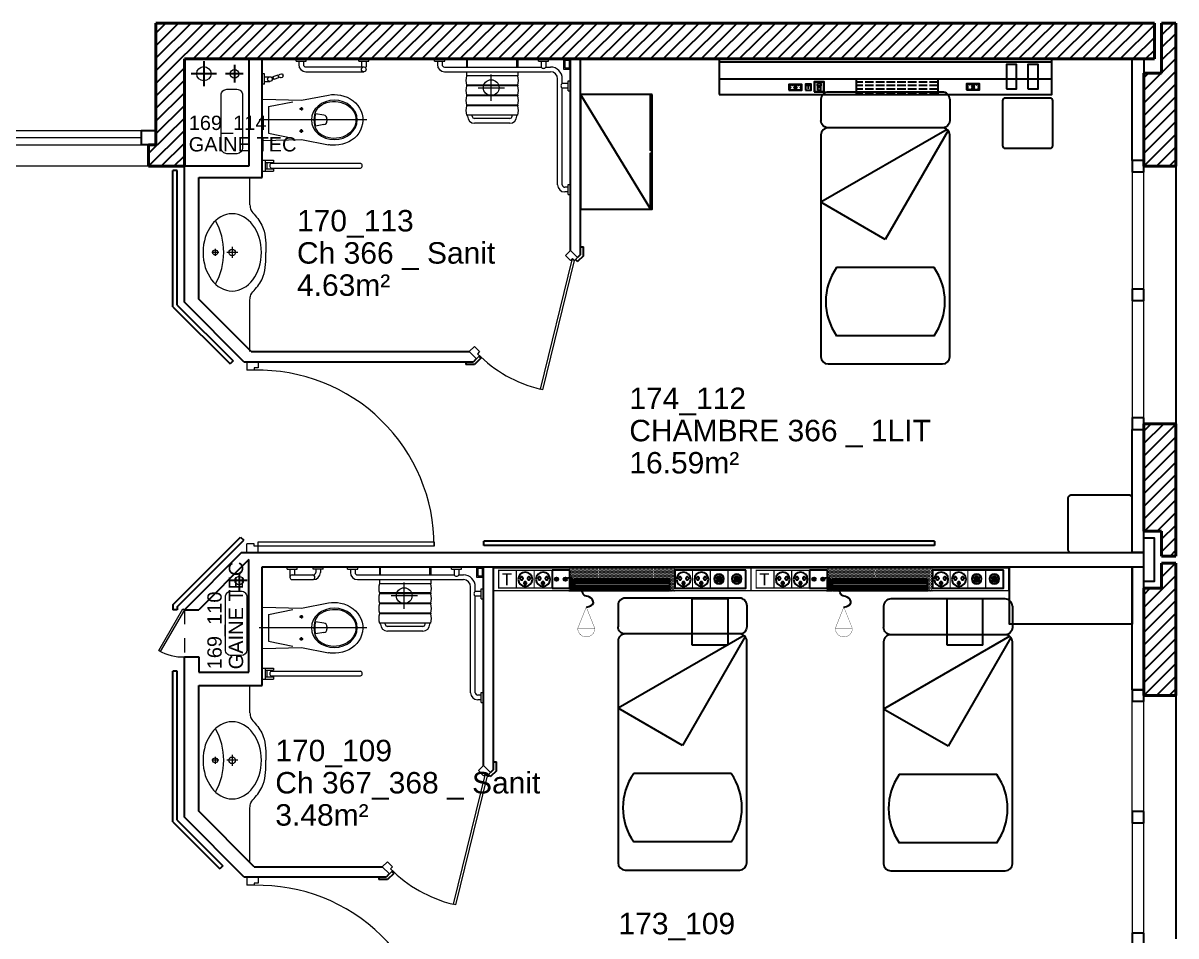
# Model space of a CAD drawing. Header units: metres. Extents: x 143.8 to 210.8, y 45.3 to 115.9.
# Drawn here: x 167.92 to 175.98, y 107.92 to 114.3 of the extents above; entities that cross this region are included whole.
import ezdxf

# ---------------------------------------------------------------- set-up
doc = ezdxf.new("R2010")
doc.units = ezdxf.units.M
doc.header["$LTSCALE"] = 0.6
doc.header["$MEASUREMENT"] = 0
for name, pattern in [('CACHÉ', [0.25, 0.125, -0.125]), ('CONTINU', [0]), ('HIDDEN2', [0.1875, 0.125, -0.0625])]:
    doc.linetypes.add(name, pattern=pattern)
doc.layers.get('0').update_dxf_attribs({"linetype": 'CONTINUOUS'})
for name, color, linetype in [('009 main courant', 181, 'CONTINUOUS'), ('400 Lits', 150, 'CONTINUOUS'), ('A_EQMP', 142, 'CONTINUOUS'), ('A_Etiqu_Gaine', 8, 'CONTINUOUS'), ('A_Etiqu_Gaine_code', 8, 'CONTINUOUS'), ('A_Etiqu_Local', 8, 'CONTINUOUS'), ('A_HACH_STRUC', 7, 'CONTINUOUS'), ('A_MUR_CLOIS', 8, 'CONTINU'), ('A_MURS_ALÈG', 7, 'CONTINU')]:
    doc.layers.add(name, color=color, linetype=linetype)
for name, color, linetype, lineweight in [('A_CHASS', 4, 'CONTINU', 0), ('A_MURS_STRU', 7, 'CONTINU', 40), ('A_PORTE', 8, 'CONTINU', 0), ('A_SANI', 5, 'CONTINU', 0)]:
    doc.layers.add(name, color=color, linetype=linetype, lineweight=lineweight)
doc.styles.add('Attribut', font='arial.ttf')
pattern_1 = [(0, (-148.712983, -85.579135), (0.0046875, 0.009375), [0, -0.009375])]

# ---------------------------------------------------------------- blocks, each defined once
blk = doc.blocks.new('TIRETTE-LIT')
at = {"layer": 'A_EQMP'}
h = blk.add_hatch(color=256, dxfattribs=at)
h.paths.add_polyline_path([(8.95, 3.75, 1), (6.05, 3.75, 1)])
h.paths.add_polyline_path([(6.05, -3.75, 1), (8.95, -3.75, 1)])
for p, q in [((0, 7.5), (0, -7.5)), ((15, 7.5), (0, 7.5)), ((15, -7.5), (15, 7.5)), ((0, -7.5), (15, -7.5))]:
    blk.add_line(p, q, dxfattribs=at)
at = {"layer": 'A_EQMP', "const_width": 0.24}
for points in [[(31.04, 21.42), (49.04, 28.62)], [(31.04, 21.42), (49.04, 14.22)], [(49.04, 28.62), (49.04, 14.22)]]:
    blk.add_lwpolyline(points, dxfattribs=at)
for points in [[(49.04, 14.22, 1), (49.04, 28.62, 1)], [(49.04, 27.42, 1.477033), (49.04, 27.42)]]:
    blk.add_lwpolyline(points, format="xyb", dxfattribs=at)
at = {"layer": 'A_EQMP'}
for centre in [(7.5, 3.75), (7.5, -3.75)]:
    blk.add_circle(centre, 1.45, dxfattribs=at)
blk.add_spline([(31.1, 21.54), (27.52, 27.45), (22.69, 24.22), (21.08, 19.57), (16.82, 17.32), (12.68, 10.42), (6.83, 9.91), (7.17, 3.87)], degree=3, dxfattribs=at)
blk = doc.blocks.new('A$C01C47C35')
at = {"layer": 'A_EQMP', "linetype": 'Continuous'}
h = blk.add_hatch(dxfattribs=at)
h.set_pattern_fill('DOTS', color=256, scale=0.15, style=0)
h.set_pattern_definition(pattern_1)
edge = h.paths.add_edge_path()
edge.add_line((1.2716, 0.4664), (1.2726, 0.4664))
edge.add_line((1.2726, 0.4664), (1.2726, 0.4839))
edge.add_line((1.2726, 0.4839), (0.5387, 0.4839))
edge.add_line((0.5387, 0.4839), (0.5387, 0.3239))
edge.add_line((0.5387, 0.3239), (0.574, 0.3239))
edge.add_line((0.574, 0.3239), (0.574, 0.4066))
edge.add_line((0.574, 0.4066), (0.905, 0.4066))
edge.add_line((0.905, 0.4066), (1.236, 0.4066))
edge.add_line((1.236, 0.4066), (1.236, 0.3499))
edge.add_spline(control_points=[(1.236, 0.3499), (1.2411, 0.3527), (1.2564, 0.3661), (1.2412, 0.4135), (1.2624, 0.4158), (1.2716, 0.4145)], knot_values=[28.337457, 28.337457, 28.337457, 28.337457, 30.502349, 36.382785, 39.476515, 39.476515, 39.476515, 39.476515], degree=3, periodic=0)
edge.add_line((1.2716, 0.4145), (1.2716, 0.4664))
at = {"layer": 'A_EQMP', "linetype": 'HIDDEN2'}
for points in [[(0.1237, 0.4052, 1), (0.0853, 0.4052, 1)], [(0.2478, 0.4052, 1), (0.2095, 0.4052, 1)], [(0.3424, 0.3767, 1), (0.3629, 0.3767, 1)], [(0.4665, 0.3767, 1), (0.487, 0.3767, 1)], [(1.4493, 0.3767, 1), (1.4697, 0.3767, 1)], [(1.5734, 0.3767, 1), (1.5939, 0.3767, 1)]]:
    blk.add_hatch(color=256, dxfattribs=at).paths.add_polyline_path(points)
at = {"layer": 'A_EQMP'}
h = blk.add_hatch(dxfattribs=at)
h.set_pattern_fill('PLASTI', color=1, scale=0.16551, style=0)
h.set_pattern_definition([(360, (-8.3594, 6.80946), (1e-17, 0.04137741), []), (360, (-8.3594, 6.81463), (1e-17, 0.04137741), []), (360, (-8.3594, 6.819804), (1e-17, 0.04137741), []), (360, (-8.3594, 6.83532), (1e-17, 0.04137741), [])])
h.paths.add_polyline_path([(1.236, 0.3239), (1.236, 0.4066), (0.905, 0.4066), (0.574, 0.4066), (0.574, 0.3239)])
at = {"layer": 'A_EQMP', "linetype": 'Continuous'}
h = blk.add_hatch(dxfattribs=at)
h.set_pattern_fill('DOTS', color=256, scale=0.15, style=0)
h.set_pattern_definition(pattern_1)
edge = h.paths.add_edge_path()
edge.add_spline(control_points=[(1.2716, 0.4145), (1.2624, 0.4158), (1.2412, 0.4135), (1.2564, 0.3661), (1.2411, 0.3527), (1.236, 0.3499)], knot_values=[28.337457, 28.337457, 28.337457, 28.337457, 31.431187, 37.311623, 39.476515, 39.476515, 39.476515, 39.476515], degree=3, periodic=0)
edge.add_line((1.236, 0.3499), (1.236, 0.3239))
edge.add_line((1.236, 0.3239), (1.2739, 0.3239))
edge.add_line((1.2739, 0.3239), (1.2739, 0.3423))
edge.add_line((1.2739, 0.3423), (1.2722, 0.3423))
edge.add_line((1.2722, 0.3423), (1.2722, 0.3423))
edge.add_line((1.2722, 0.3423), (1.2716, 0.3423))
edge.add_line((1.2716, 0.3423), (1.2716, 0.4145))
at = {"layer": 'A_EQMP'}
for p, q in [((0.574, 0.4066), (0.574, 0.3239)), ((0.905, 0.4066), (0.574, 0.4066)), ((0.905, 0.4066), (1.236, 0.4066)), ((1.236, 0.3239), (1.236, 0.4066)), ((0.574, 0.3239), (1.236, 0.3239))]:
    blk.add_line(p, q, dxfattribs=at)
for points, const_width in [([(1.805, 0.3239), (1.805, 0.4839), (0.005, 0.4839), (0.005, 0.3239)], 0.01), ([(0.5378, 0.3423), (0.5378, 0.4664), (0.0412, 0.4664), (0.0412, 0.3423)], 0.00828), ([(1.7688, 0.3423), (1.7688, 0.4664), (1.2722, 0.4664), (1.2722, 0.3423)], 0.00828)]:
    blk.add_lwpolyline(points, close=True, dxfattribs=dict(at, const_width=const_width))
at = {"layer": 'A_EQMP', "linetype": 'Continuous'}
blk.add_lwpolyline([(0.0412, 0.4664), (0.5378, 0.4664), (0.5378, 0.3423), (0.0412, 0.3423)], close=True, dxfattribs=at)
at = {"layer": 'A_EQMP', "const_width": 0.00828}
for points in [[(0.1654, 0.4664), (0.1654, 0.3423)], [(0.2895, 0.4664), (0.2895, 0.3423)], [(0.2895, 0.4664), (0.2895, 0.3423)], [(0.4136, 0.4664), (0.4136, 0.3423)], [(1.3964, 0.4664), (1.3964, 0.3423)], [(1.5205, 0.4664), (1.5205, 0.3423)], [(1.6446, 0.4664), (1.6446, 0.3423)], [(1.7688, 0.4664), (1.7688, 0.3423)]]:
    blk.add_lwpolyline(points, dxfattribs=at)
at = {"layer": 'A_EQMP'}
for centre, radius in [((0.1045, 0.4058), 0.0338), ((0.1045, 0.4052), 0.0192), ((0.2286, 0.4058), 0.0338), ((0.2286, 0.4052), 0.0192), ((0.3517, 0.4036), 0.0493), ((0.4759, 0.4036), 0.0493), ((1.4586, 0.4036), 0.0493), ((1.5827, 0.4036), 0.0493)]:
    blk.add_circle(centre, radius, dxfattribs=at)
at = {"layer": 'A_EQMP', "linetype": 'HIDDEN2'}
for centre in [(0.3265, 0.41), (0.3769, 0.41), (0.4506, 0.41), (0.5011, 0.41), (1.4334, 0.41), (1.4838, 0.41), (1.5575, 0.41), (1.6079, 0.41), (0.3526, 0.3767), (0.4768, 0.3767), (1.4595, 0.3767), (1.5836, 0.3767)]:
    blk.add_circle(centre, 0.0102, dxfattribs=at)
at = {"layer": 'A_EQMP', "linetype": 'HIDDEN2', "xscale": -0.00827548159, "yscale": 0.00827548159, "zscale": 0.00827548159, "rotation": 90}
blk.add_blockref('TIRETTE-LIT', (1.3337, 0.4664), dxfattribs=at)
at = {"layer": 'A_EQMP', "linetype": 'HIDDEN2', "insert": (1.6759, 0.4453), "char_height": 0.082755, "width": 0.124132, "attachment_point": 1}
blk.add_mtext('\\fArial|b0|i0|c0|p34;T', dxfattribs=at)
blk = doc.blocks.new('A_Etiqu_Local')
at = {"style": 'Attribut', "flags": 1}
for tag, p in [('CODE_HOPITAL', (-0.4463, 1.632)), ('CODE_SITE', (-0.4463, 1.407)), ('CODE_BATIMENT', (-0.4463, 1.182)), ('CODE_SECTEUR', (-0.4463, 0.957)), ('CODE_ETAGE', (-0.4463, 0.732)), ('NOM_NORMALISE', (-0.4463, -0.843)), ('SECTEUR_ACTIVITE', (-0.4463, -1.068)), ('SOUS_SECTEUR_ACTIVITE', (-0.4463, -1.293)), ('VOLUME', (-0.4463, -1.518)), ('SERVICE', (-0.4463, -1.743)), ('CODE_UG', (-0.4463, -1.968)), ('CODE_UA', (-0.4463, -2.193)), ('CODE_POLE', (-0.4463, -2.418)), ('OCCUPANT_EXTERNE', (-0.4463, -2.643)), ('DISPONIBILITE', (-0.4463, -2.868)), ('ACCES_HANDICAPES', (-0.4463, -3.093)), ('NATURE_SOL', (-0.4463, -3.318)), ('RISQUE_LABORATOIRE', (-0.4463, -3.543)), ('AMIANTE', (-0.4463, -3.768))]:
    blk.add_attdef(tag, p, '', height=0.15, dxfattribs=at)
at = {"layer": 'A_Etiqu_Local', "style": 'Attribut'}
for tag, p in [('CODE_PIECE', (-0.4463, 0.282)), ('NOM_USAGE', (-0.4463, 0.057)), ('SURFACE', (-0.4463, -0.168))]:
    blk.add_attdef(tag, p, '', height=0.15, dxfattribs=at)
blk = doc.blocks.new('A_Etiqu_Gaine')
at = {"style": 'Attribut', "flags": 1}
for tag, p in [('CODE_HOPITAL', (-0.4323, 0.8651)), ('CODE_SITE', (-0.4323, 0.7151)), ('CODE_BATIMENT', (-0.4323, 0.5651)), ('CODE_SECTEUR', (-0.4323, 0.4151)), ('CODE_ETAGE', (-0.4323, 0.2651)), ('NOM_NORMALISE', (-0.4323, -0.3349)), ('SECTEUR_ACTIVITE', (-0.4323, -0.4849)), ('SOUS_SECTEUR_ACTIVITE', (-0.4323, -0.6349)), ('SURFACE', (-0.4323, -0.7849)), ('CODE_UG', (-0.4323, -0.9349)), ('CODE_POLE', (-0.4323, -1.0849)), ('AMIANTE', (-0.4323, -1.2349))]:
    blk.add_attdef(tag, p, '', height=0.1, dxfattribs=at)
at = {"layer": 'A_Etiqu_Gaine', "style": 'Attribut'}
blk.add_attdef('NOM_USAGE', (-0.4323, -0.1849), '', height=0.1, dxfattribs=at)
at = {"layer": 'A_Etiqu_Gaine_code', "style": 'Attribut'}
blk.add_attdef('CODE_PIECE', (-0.4323, -0.0349), '', height=0.1, dxfattribs=at)
blk = doc.blocks.new('BROCA2-G795')
at = {"layer": '400 Lits', "linetype": 'Continuous'}
for p, q in [((26.800032, 64.925613), (26.800032, 64.77562)), ((27.700033, 64.925613), (27.700033, 64.77562)), ((27.681177, 64.714729), (26.800032, 64.206001)), ((27.650034, 64.725616), (26.850031, 64.725616)), ((27.689146, 64.706757), (27.250032, 63.946186)), ((27.250032, 63.946186), (26.800032, 64.206001))]:
    blk.add_line(p, q, dxfattribs=at)
for points in [[(27.700033, 64.925613, 0.414214), (27.650034, 64.975613), (26.850031, 64.975616, 0.414214), (26.800031, 64.925613)], [(27.700033, 64.77562, -0.414213), (27.650034, 64.72562), (26.850031, 64.725616, -0.414214), (26.800031, 64.775619)], [(27.700033, 64.675613, 0.414214), (27.650034, 64.725613), (26.850031, 64.725616, 0.414214), (26.800031, 64.675613)], [(26.800032, 64.675888), (26.800032, 63.125614, 0.414213), (26.850031, 63.075614), (27.650034, 63.075611, 0.414213), (27.700034, 63.125614), (27.700033, 64.675888)]]:
    blk.add_lwpolyline(points, format="xyb", dxfattribs=at)
blk = doc.blocks.new('BROCA2-G882')
at = {"layer": '400 Lits', "linetype": 'Continuous'}
for p, q in [((28.550032, 64.925613), (28.550032, 64.77562)), ((29.450033, 64.925613), (29.450033, 64.77562)), ((29.431177, 64.714729), (28.550032, 64.206001)), ((29.400034, 64.725616), (28.600031, 64.725616)), ((29.439146, 64.706757), (29.000032, 63.946186)), ((29.000032, 63.946186), (28.550032, 64.206001))]:
    blk.add_line(p, q, dxfattribs=at)
for points in [[(29.450033, 64.925613, 0.414214), (29.400034, 64.975613), (28.600031, 64.975616, 0.414214), (28.550031, 64.925613)], [(29.450033, 64.77562, -0.414213), (29.400034, 64.72562), (28.600031, 64.725616, -0.414214), (28.550031, 64.775619)], [(29.450033, 64.675613, 0.414214), (29.400034, 64.725613), (28.600031, 64.725616, 0.414214), (28.550031, 64.675613)], [(28.550032, 64.675888), (28.550032, 63.125614, 0.414213), (28.600031, 63.075614), (29.400034, 63.075611, 0.414213), (29.450034, 63.125614), (29.450033, 64.675888)]]:
    blk.add_lwpolyline(points, format="xyb", dxfattribs=at)
blk = doc.blocks.new('BROCA2-G904')
at = {"layer": '400 Lits', "linetype": 'Continuous'}
for p, q in [((29.340822, 67.299042), (28.659243, 67.299042)), ((29.340822, 66.821945), (28.659243, 66.821945))]:
    blk.add_line(p, q, dxfattribs=at)
for start, end in [(145.008072, 214.992089), (325.007448, 34.99223)]:
    blk.add_arc((29.000032, 67.060493), 0.415985, start, end, dxfattribs=at)
blk = doc.blocks.new('BROCA2-G905')
at = {"layer": '400 Lits', "linetype": 'Continuous'}
for p, q in [((28.550032, 68.475204), (28.550032, 68.325211)), ((29.450033, 68.475204), (29.450033, 68.325211)), ((29.431177, 68.26432), (28.550032, 67.755592)), ((29.400034, 68.275208), (28.600031, 68.275208)), ((29.439146, 68.256348), (29.000032, 67.495781)), ((29.000032, 67.495781), (28.550032, 67.755592))]:
    blk.add_line(p, q, dxfattribs=at)
for points in [[(29.450033, 68.475204, 0.414214), (29.400034, 68.525204), (28.600031, 68.525208, 0.414214), (28.550031, 68.475204)], [(29.450033, 68.325211, -0.414213), (29.400034, 68.275211), (28.600031, 68.275208, -0.414214), (28.550031, 68.325211)], [(29.450033, 68.225204, 0.414214), (29.400034, 68.275204), (28.600031, 68.275208, 0.414214), (28.550031, 68.225204)], [(28.550032, 68.225479), (28.550032, 66.675209, 0.414213), (28.600031, 66.625209), (29.400034, 66.625206, 0.414213), (29.450034, 66.675209), (29.450033, 68.225479)]]:
    blk.add_lwpolyline(points, format="xyb", dxfattribs=at)

msp = doc.modelspace()

# ---------------------------------------------------------------- hatches: boundary and pattern name
at = {"layer": 'A_EQMP', "linetype": 'Continuous'}
h = msp.add_hatch(dxfattribs=at)
h.set_pattern_fill('ACAD_ISO02W100', color=8, scale=0.005, angle=360, style=0)
h.set_pattern_definition([(360, (170.65692, 113.461543), (6e-18, 0.025), [0.06, -0.015])])
h.paths.add_polyline_path([(174.3164, 113.9057), (173.7464, 113.9057), (173.7464, 113.7957), (174.3164, 113.7957)])
at = {"layer": 'A_HACH_STRUC'}
h = msp.add_hatch(dxfattribs=at)
h.set_pattern_fill('ANSI31', color=8, scale=0.5, angle=359.76959, style=0)
h.set_pattern_definition([(44.7696, (168.799893, 113.296197), (-0.0440161, 0.04437154), [])])
h.paths.add_polyline_path([(175.8299, 114.2962), (168.8499, 114.2962), (168.8499, 113.4462), (168.7999, 113.4462), (168.7999, 113.2962), (169.0499, 113.2962), (169.0499, 114.0462), (175.8299, 114.0462)])
h = msp.add_hatch(dxfattribs=at)
h.set_pattern_fill('ANSI31', color=8, scale=0.5, angle=359.76959, style=0)
h.set_pattern_definition([(44.7696, (175.75491, 113.296365), (-0.044016, 0.0443715), [])])
h.paths.add_polyline_path([(175.9799, 114.2963), (175.8799, 114.2963), (175.8799, 113.9463), (175.7549, 113.9463), (175.7549, 113.2964), (175.9799, 113.2964)])
h = msp.add_hatch(dxfattribs=at)
h.set_pattern_fill('ANSI31', color=8, scale=0.5, angle=359.76959, style=0)
h.set_pattern_definition([(44.7696, (175.75491, 109.596307), (-0.044016, 0.0443715), [])])
h.paths.add_polyline_path([(175.9799, 111.4961), (175.7549, 111.4961), (175.7549, 111.4561), (175.7549, 110.7462), (175.8799, 110.7462), (175.8799, 110.5712), (175.9799, 110.5712)])
h.paths.add_polyline_path([(175.9799, 110.5212), (175.8799, 110.5212), (175.8799, 110.3462), (175.7549, 110.3462), (175.7549, 109.5963), (175.9799, 109.5963)])

# ---------------------------------------------------------------- linework, layer by layer
at = {"layer": '009 main courant', "color": 8, "linetype": 'Continuous'}
for p, q in [((168.9699, 112.3131), (168.9699, 113.2658)), ((168.9999, 113.2658), (168.9699, 113.2658)), ((168.9999, 112.3255), (168.9999, 113.2658)), ((168.9999, 112.3255), (169.3902, 111.9353)), ((168.9699, 112.3131), (169.3689, 111.9141)), ((169.3902, 111.9353), (169.3689, 111.9141)), ((168.9699, 110.2293), (169.4433, 110.7027)), ((168.9999, 110.2169), (169.4645, 110.6815)), ((169.4433, 110.7027), (169.4645, 110.6815)), ((171.1427, 110.6447), (171.1427, 110.6747)), ((174.293, 110.6747), (171.143, 110.6747)), ((174.293, 110.6447), (171.143, 110.6447)), ((174.293, 110.6747), (174.293, 110.6447)), ((168.9699, 110.2293), (168.9699, 110.1962)), ((168.9999, 110.1962), (168.9699, 110.1962)), ((168.9999, 110.2169), (168.9999, 110.1962)), ((168.9699, 108.7128), (168.9699, 109.7655)), ((168.9999, 109.7655), (168.9699, 109.7655)), ((168.9999, 108.7252), (168.9999, 109.7655)), ((168.9699, 108.7128), (169.2971, 108.3856)), ((168.9999, 108.7252), (169.3183, 108.4068)), ((169.3183, 108.4068), (169.2971, 108.3856))]:
    msp.add_line(p, q, dxfattribs=at)
at = {"layer": 'A_CHASS', "color": 8}
for p, q in [((167.1999, 113.5462), (168.7499, 113.5462)), ((167.1999, 113.4962), (168.7499, 113.4962)), ((167.1999, 113.4462), (168.8499, 113.4462)), ((168.7999, 113.2962), (167.1499, 113.2962)), ((175.6749, 113.2562), (175.6749, 111.5361)), ((175.7549, 111.5361), (175.7549, 113.2562)), ((175.6749, 108.7862), (175.6749, 109.5563)), ((175.7549, 108.7862), (175.7549, 109.5563)), ((175.6749, 108.7062), (175.6749, 107.936)), ((175.7549, 107.936), (175.7549, 108.7062))]:
    msp.add_line(p, q, dxfattribs=at)
at = {"layer": 'A_EQMP', "color": 8, "linetype": 'Continuous'}
for p, q in [((169.1861, 114.0299), (169.1861, 113.8542)), ((172.7876, 114.0258), (175.1132, 114.0258)), ((169.274, 113.9421), (169.0983, 113.9421)), ((169.4614, 113.9421), (169.3384, 113.9421)), ((169.3999, 114.0036), (169.3999, 113.8806)), ((172.7876, 113.9057), (175.1132, 113.9057)), ((173.3202, 113.8673), (173.3202, 113.8273)), ((173.3941, 113.8624), (173.4275, 113.8624)), ((174.5619, 113.8707), (174.5619, 113.8307)), ((171.8183, 113.7963), (172.3083, 112.9963)), ((169.4888, 110.3994), (169.3658, 110.3994)), ((169.4323, 110.4534), (169.4323, 110.3304)), ((172.5998, 109.9473), (172.5998, 110.2724)), ((172.8498, 110.2724), (172.5998, 110.2724)), ((172.8498, 109.9473), (172.8498, 110.2724)), ((174.3809, 109.9473), (174.3809, 110.2724)), ((174.6309, 110.2724), (174.3809, 110.2724)), ((174.6309, 109.9473), (174.6309, 110.2724)), ((172.8498, 109.9473), (172.5998, 109.9473)), ((174.6309, 109.9473), (174.3809, 109.9473))]:
    msp.add_line(p, q, dxfattribs=at)
for points in [[(172.7876, 113.7962), (175.1132, 113.7962), (175.1132, 114.0462), (172.7876, 114.0462)], [(174.7959, 113.8357), (174.8659, 113.8357), (174.8659, 114.0057), (174.7959, 114.0057)], [(174.9459, 113.8357), (175.0159, 113.8357), (175.0159, 114.0057), (174.9459, 114.0057)], [(173.2752, 113.8273), (173.3652, 113.8273), (173.3652, 113.8673), (173.2752, 113.8673)], [(173.3903, 113.8281), (173.4303, 113.8281), (173.4303, 113.8681), (173.3903, 113.8681)], [(173.4514, 113.8157), (173.5214, 113.8157), (173.5214, 113.8857), (173.4514, 113.8857)], [(173.4534, 113.8177), (173.5194, 113.8177), (173.5194, 113.8837), (173.4534, 113.8837)], [(173.4751, 113.8735), (173.4978, 113.8735), (173.4978, 113.8562), (173.4751, 113.8562)], [(174.5169, 113.8307), (174.6069, 113.8307), (174.6069, 113.8707), (174.5169, 113.8707)], [(172.3183, 113.7963), (171.8183, 113.7963), (171.8183, 112.9963), (172.3183, 112.9963)], [(173.4751, 113.8279), (173.4978, 113.8279), (173.4978, 113.8452), (173.4751, 113.8452)], [(174.8174, 110.4961), (175.6749, 110.4959), (175.6749, 110.0958), (174.8174, 110.0961)]]:
    msp.add_lwpolyline(points, close=True, dxfattribs=at)
for points in [[(173.4102, 113.8624), (173.4102, 113.8376)], [(173.7464, 113.7957), (173.7464, 113.9057)], [(174.3164, 113.9057), (174.3164, 113.7957)], [(172.3183, 113.4063), (172.3083, 113.4063), (172.3083, 113.7963)], [(172.3083, 112.9963), (172.3083, 113.3863), (172.3183, 113.3863)]]:
    msp.add_lwpolyline(points, dxfattribs=at)
msp.add_lwpolyline([(174.786, 113.4216), (175.1008, 113.4216, 0.414214), (175.1184, 113.4392), (175.1184, 113.7539, 0.414214), (175.1008, 113.7716), (174.786, 113.7716, 0.414214), (174.7684, 113.7539), (174.7684, 113.4392, 0.414214)], format="xyb", close=True, dxfattribs=at)
msp.add_lwpolyline([(175.6749, 110.5962), (175.6749, 110.9762, 0.414214), (175.6549, 110.9962), (175.2449, 110.9962, 0.414214), (175.2249, 110.9762), (175.2249, 110.6162, 0.414213), (175.2449, 110.5962), (175.6749, 110.5962)], format="xyb", dxfattribs=at)
for centre, radius in [((173.2977, 113.8473), 0.02), ((173.2974, 113.8608), 0.000725), ((173.3427, 113.8473), 0.02), ((173.3424, 113.8608), 0.000725), ((174.5394, 113.8507), 0.02), ((174.5277, 113.8507), 0.000725), ((174.5392, 113.8642), 0.000725), ((174.5528, 113.8507), 0.000725), ((174.5844, 113.8507), 0.02), ((174.5727, 113.8507), 0.000725), ((174.5842, 113.8642), 0.000725), ((174.5978, 113.8507), 0.000725), ((173.2859, 113.8473), 0.000725), ((173.3111, 113.8473), 0.000725), ((173.3309, 113.8473), 0.000725), ((173.3561, 113.8473), 0.000725)]:
    msp.add_circle(centre, radius, dxfattribs=at)
at = {"layer": 'A_MUR_CLOIS', "color": 8, "linetype": 'Continuous'}
for p, q in [((169.4999, 114.0462), (169.4999, 113.2962)), ((169.593, 113.2162), (169.593, 114.0462)), ((171.7483, 112.7074), (171.7483, 114.0461)), ((171.8183, 112.6784), (171.8183, 114.0461)), ((169.0499, 112.3462), (169.0499, 113.2962)), ((169.4999, 113.2962), (169.0499, 113.2962)), ((169.1499, 112.3676), (169.1499, 113.2162)), ((169.1499, 113.2162), (169.593, 113.2162)), ((171.8183, 112.7319), (171.8383, 112.7319)), ((171.8383, 112.6701), (171.8383, 112.7319)), ((171.7844, 112.6445), (171.7985, 112.6304)), ((171.8183, 112.6784), (171.7975, 112.6576)), ((171.8383, 112.6701), (171.7985, 112.6304)), ((169.4664, 111.9296), (169.0499, 112.3462)), ((169.5178, 111.9996), (169.1499, 112.3676)), ((169.5178, 111.9996), (171.0405, 111.9996)), ((169.4664, 111.9296), (171.0695, 111.9296)), ((171.016, 111.9296), (171.016, 111.9096)), ((171.0904, 111.9505), (171.0695, 111.9296)), ((171.1215, 111.9533), (171.0778, 111.9096)), ((171.1215, 111.9533), (171.1074, 111.9675)), ((171.0778, 111.9096), (171.016, 111.9096)), ((169.4499, 110.5962), (169.0499, 110.1962)), ((169.4999, 110.5459), (169.1502, 110.1962)), ((169.4999, 109.7594), (169.4999, 110.5459)), ((169.593, 110.4962), (175.7549, 110.4965)), ((169.593, 109.6662), (169.593, 110.4962)), ((171.1402, 109.1068), (171.1402, 110.4962)), ((171.2102, 109.0784), (171.2102, 110.4962)), ((169.0499, 110.1962), (169.1502, 110.1962)), ((169.0499, 108.7459), (169.0499, 109.8659)), ((169.1499, 109.7594), (169.4999, 109.7594)), ((169.1499, 108.7873), (169.1499, 109.6662)), ((169.1499, 109.6662), (169.593, 109.6662)), ((171.2102, 109.1319), (171.2302, 109.1319)), ((171.2302, 109.0701), (171.2302, 109.1319)), ((171.1763, 109.0445), (171.1905, 109.0304)), ((171.2102, 109.0784), (171.1894, 109.0576)), ((171.2302, 109.0701), (171.1905, 109.0304)), ((169.5375, 108.3997), (169.1499, 108.7873)), ((169.4661, 108.3297), (169.0499, 108.7459)), ((169.5375, 108.3997), (170.4331, 108.3997)), ((169.4661, 108.3297), (170.4615, 108.3297)), ((170.408, 108.3297), (170.408, 108.3097)), ((170.4698, 108.3097), (170.408, 108.3097)), ((170.4823, 108.3505), (170.4615, 108.3297)), ((170.5135, 108.3534), (170.4698, 108.3097)), ((170.5135, 108.3534), (170.4993, 108.3675))]:
    msp.add_line(p, q, dxfattribs=at)
at = {"layer": 'A_MUR_CLOIS', "color": 8}
for p, q in [((169.0499, 109.8661), (169.1499, 109.8659)), ((169.1499, 109.8659), (169.1499, 109.7594))]:
    msp.add_line(p, q, dxfattribs=at)
at = {"layer": 'A_MUR_CLOIS', "color": 8, "linetype": 'Continuous'}
for points in [[(175.7549, 114.0462), (175.7549, 113.3362), (175.6749, 113.3362), (175.6749, 114.0462)], [(168.8499, 113.4462), (168.7499, 113.4462), (168.7499, 113.5462), (168.8499, 113.5462)], [(175.7549, 113.3362), (175.6749, 113.3362), (175.6749, 113.2562), (175.7549, 113.2562)], [(175.7549, 112.4361), (175.6749, 112.4361), (175.6749, 112.3561), (175.7549, 112.3561)], [(175.7549, 111.5361), (175.6749, 111.5361), (175.6749, 111.4561), (175.7549, 111.4561)], [(175.7549, 109.6363), (175.6749, 109.6363), (175.6749, 109.5563), (175.7549, 109.5563)], [(175.7549, 108.7862), (175.6749, 108.7862), (175.6749, 108.7062), (175.7549, 108.7062)], [(175.7549, 107.936), (175.6749, 107.936), (175.6749, 107.856), (175.7549, 107.856)]]:
    msp.add_lwpolyline(points, close=True, dxfattribs=at)
for points in [[(175.7549, 110.5962), (175.6749, 110.5962), (175.6749, 111.4561), (175.7549, 111.4561)], [(175.6749, 109.6363), (175.7549, 109.6363), (175.7549, 111.4561)], [(175.7549, 110.3962), (175.8299, 110.3962), (175.8299, 110.6962), (175.7549, 110.6962)], [(169.4499, 110.5962), (175.7549, 110.5963)], [(175.6749, 109.6363), (175.6749, 110.4962), (175.7549, 110.4962)]]:
    msp.add_lwpolyline(points, dxfattribs=at)
at = {"layer": 'A_MURS_ALÈG', "color": 8, "ltscale": 200}
for p, q in [((175.9799, 113.2964), (175.9799, 111.4961)), ((175.9799, 109.5963), (175.9799, 107.896))]:
    msp.add_line(p, q, dxfattribs=at)
at = {"layer": 'A_MURS_STRU', "color": 8, "linetype": 'Continuous'}
for p, q in [((168.8499, 114.2962), (175.8299, 114.2962)), ((168.8499, 114.2962), (168.8499, 113.4462)), ((175.8299, 114.2962), (175.8299, 114.0462)), ((175.8799, 114.2963), (175.8799, 113.9463)), ((175.9799, 114.2963), (175.8799, 114.2963)), ((175.9799, 114.2963), (175.9799, 113.2964)), ((175.8299, 114.0462), (169.0499, 114.0462)), ((169.0499, 114.0462), (169.0499, 113.2962)), ((175.8799, 113.9463), (175.7549, 113.9463)), ((175.7549, 113.9463), (175.7549, 113.2964)), ((168.7999, 113.4462), (168.7999, 113.2962)), ((168.8499, 113.4462), (168.7999, 113.4462)), ((169.0499, 113.2962), (168.7999, 113.2962)), ((175.9799, 113.2964), (175.7549, 113.2964)), ((175.7549, 110.7462), (175.7549, 111.4961)), ((175.9799, 111.4961), (175.7549, 111.4961)), ((175.9799, 110.5712), (175.9799, 111.4961)), ((175.8799, 110.7462), (175.7549, 110.7462)), ((175.8799, 110.5712), (175.8799, 110.7462)), ((175.9799, 110.5712), (175.8799, 110.5712)), ((175.8799, 110.5212), (175.8799, 110.3462)), ((175.9799, 110.5212), (175.8799, 110.5212)), ((175.9799, 110.5212), (175.9799, 109.5963)), ((175.8799, 110.3462), (175.7549, 110.3462)), ((175.7549, 110.3462), (175.7549, 109.5963)), ((175.9799, 109.5963), (175.7549, 109.5963))]:
    msp.add_line(p, q, dxfattribs=at)
at = {"layer": 'A_PORTE', "color": 8}
for p, q in [((171.7571, 112.6408), (171.5362, 111.7378)), ((171.5557, 111.7332), (171.7766, 112.636)), ((171.7766, 112.636), (171.7571, 112.6408)), ((171.5557, 111.7332), (171.5363, 111.738)), ((171.1491, 109.0408), (170.9281, 108.1378)), ((170.9476, 108.1332), (171.1685, 109.0361)), ((171.1685, 109.0361), (171.1491, 109.0408)), ((170.9476, 108.1332), (170.9282, 108.138))]:
    msp.add_line(p, q, dxfattribs=at)
at = {"layer": 'A_PORTE', "color": 8, "linetype": 'Continuous'}
for p, q in [((169.486, 111.9296), (169.486, 111.8698)), ((169.566, 111.9296), (169.566, 111.8858)), ((169.5382, 111.8698), (169.486, 111.8698)), ((169.5382, 111.8858), (169.5382, 111.8698)), ((169.566, 111.8858), (169.5382, 111.8858)), ((169.5382, 110.6561), (169.486, 110.6561)), ((169.486, 110.5962), (169.486, 110.6561)), ((169.5382, 110.6401), (169.5382, 110.6561)), ((170.796, 110.6401), (169.5382, 110.6401)), ((169.566, 110.6701), (170.796, 110.6701)), ((169.566, 110.5962), (169.566, 110.6701)), ((170.7957, 110.6701), (170.7957, 110.6401)), ((168.8707, 109.911), (169.039, 110.2025)), ((169.0499, 110.1962), (168.8816, 109.9047)), ((169.039, 110.2025), (169.0499, 110.1962)), ((168.8816, 109.9047), (168.8707, 109.911)), ((169.486, 108.3297), (169.486, 108.2698)), ((169.566, 108.3297), (169.566, 108.2858)), ((169.5382, 108.2698), (169.486, 108.2698)), ((169.566, 108.2858), (169.5382, 108.2858)), ((169.5382, 108.2858), (169.5382, 108.2698))]:
    msp.add_line(p, q, dxfattribs=at)
at = {"layer": 'A_PORTE', "color": 8, "linetype": 'CACHÉ'}
msp.add_line((169.0499, 110.1962), (169.0499, 109.8661), dxfattribs=at)
at = {"layer": 'A_PORTE', "color": 8}
for points in [[(171.7978, 112.6573), (171.7766, 112.636), (171.7624, 112.6502), (171.7483, 112.636), (171.7129, 112.6714), (171.7483, 112.7068), (171.7978, 112.6573)], [(171.1119, 111.9996), (171.0977, 111.9855), (171.1119, 111.9714), (171.0907, 111.9501), (171.0412, 111.9996), (171.0765, 112.035), (171.1119, 111.9996)], [(171.1897, 109.0573), (171.1685, 109.0361), (171.1544, 109.0502), (171.1402, 109.0361), (171.1049, 109.0714), (171.1402, 109.1068), (171.1897, 109.0573)], [(170.5038, 108.3997), (170.4897, 108.3855), (170.5038, 108.3714), (170.4826, 108.3502), (170.4331, 108.3997), (170.4685, 108.435), (170.5038, 108.3997)]]:
    msp.add_lwpolyline(points, dxfattribs=at)
for centre in [(171.7624, 112.6502), (171.1544, 109.0502)]:
    msp.add_arc(centre, 0.94, 225, 256.07535, dxfattribs=at)
at = {"layer": 'A_PORTE', "color": 8, "linetype": 'Continuous'}
for centre, radius, start, end in [((169.566, 110.6401), 1.23, 360, 91.29426), ((169.039, 110.2025), 0.3366, 240.00001, 271.85964), ((169.566, 107.0401), 1.23, 360, 91.29426)]:
    msp.add_arc(centre, radius, start, end, dxfattribs=at)
at = {"layer": 'A_SANI', "color": 8, "linetype": 'Continuous'}
for p, q in [((169.8302, 114.0294), (169.8302, 114.0462)), ((169.8302, 114.0294), (169.9009, 114.0294)), ((169.849, 114.0294), (169.849, 114.0062)), ((169.882, 114.0294), (169.882, 114.0062)), ((169.9009, 114.0294), (169.9009, 114.0462)), ((170.2683, 114.0462), (170.339, 114.0462)), ((170.2683, 114.0294), (170.2683, 114.0462)), ((170.2683, 114.0294), (170.339, 114.0294)), ((170.2871, 114.0294), (170.2871, 113.9892)), ((170.3201, 114.0294), (170.3201, 113.9892)), ((170.339, 114.0294), (170.339, 114.0462)), ((170.7992, 114.0293), (170.7992, 114.0461)), ((170.7992, 114.0293), (170.8699, 114.0293)), ((170.8181, 114.0293), (170.8181, 114.0061)), ((170.8511, 114.0293), (170.8511, 114.0061)), ((170.8699, 114.0293), (170.8699, 114.0461)), ((171.0216, 114.0461), (171.0216, 113.9891)), ((171.0284, 113.9891), (171.0284, 114.0461)), ((171.3734, 113.9891), (171.3734, 114.0461)), ((171.3802, 114.0461), (171.3802, 113.9891)), ((171.5239, 114.0461), (171.5946, 114.0461)), ((171.5239, 114.0293), (171.5239, 114.0461)), ((171.5239, 114.0293), (171.5946, 114.0293)), ((171.5428, 114.0293), (171.5428, 113.9891)), ((171.5758, 114.0293), (171.5758, 113.9891)), ((171.5946, 114.0293), (171.5946, 114.0461)), ((169.6098, 113.9404), (169.593, 113.9404)), ((169.593, 113.9404), (169.593, 113.8697)), ((169.6098, 113.8697), (169.6098, 113.9404)), ((169.7112, 113.9323), (169.7034, 113.9298)), ((169.899, 113.9892), (170.3036, 113.9892)), ((169.899, 113.9562), (170.3036, 113.9562)), ((170.8681, 113.9891), (171.5428, 113.9891)), ((170.8681, 113.9561), (171.6083, 113.9561)), ((171.0216, 113.9561), (171.0216, 113.9278)), ((171.1945, 113.7522), (171.1945, 113.9367)), ((171.3802, 113.9561), (171.3802, 113.9278)), ((171.5758, 113.9891), (171.6083, 113.9891)), ((169.6098, 113.8697), (169.593, 113.8697)), ((169.6098, 113.9215), (169.65, 113.9215)), ((169.6098, 113.8885), (169.6479, 113.8885)), ((169.6694, 113.9189), (169.6603, 113.916)), ((169.6741, 113.904), (169.6638, 113.9007)), ((169.703, 113.9309), (169.669, 113.92)), ((169.669, 113.92), (169.6745, 113.9028)), ((169.7085, 113.9137), (169.6745, 113.9028)), ((169.703, 113.9309), (169.7085, 113.9137)), ((169.716, 113.9174), (169.7082, 113.9149)), ((171.3802, 113.9278), (171.0216, 113.9278)), ((171.3802, 113.8628), (171.0216, 113.8628)), ((171.0216, 113.8628), (171.0216, 113.8578)), ((171.3802, 113.8578), (171.0216, 113.8578)), ((171.3802, 113.8628), (171.3802, 113.8578)), ((171.6583, 113.1659), (171.6583, 113.9061)), ((171.6913, 113.8736), (171.6913, 113.9061)), ((171.7315, 113.8736), (171.6913, 113.8736)), ((171.7315, 113.8217), (171.7315, 113.8924)), ((171.7315, 113.8924), (171.7483, 113.8924)), ((171.7483, 113.8217), (171.7483, 113.8924)), ((169.8677, 113.7568), (170.0582, 113.7933)), ((171.3802, 113.7928), (171.0216, 113.7928)), ((171.0216, 113.7928), (171.0216, 113.7878)), ((171.3802, 113.7878), (171.0216, 113.7878)), ((171.1022, 113.8445), (171.2867, 113.8445)), ((171.3802, 113.7928), (171.3802, 113.7878)), ((171.7315, 113.8406), (171.6913, 113.8406)), ((171.6913, 113.1659), (171.6913, 113.8406)), ((171.7315, 113.8217), (171.7483, 113.8217)), ((169.5977, 113.7643), (169.8677, 113.7568)), ((169.6384, 113.7124), (169.8083, 113.7467)), ((169.6384, 113.7124), (169.6384, 113.5262)), ((169.8557, 113.6968), (169.8797, 113.6968)), ((169.8677, 113.7088), (169.8677, 113.6848)), ((171.3802, 113.7228), (171.0216, 113.7228)), ((171.0216, 113.7228), (171.0216, 113.7178)), ((171.3802, 113.7178), (171.0216, 113.7178)), ((171.3802, 113.7228), (171.3802, 113.7178)), ((170.3255, 113.6193), (169.5733, 113.6193)), ((170.0251, 113.6524), (169.9668, 113.6622)), ((170.046, 113.6278), (170.046, 113.6109)), ((171.3802, 113.6528), (171.0216, 113.6528)), ((171.0284, 113.6461), (171.0284, 113.6528)), ((171.0614, 113.6461), (171.0614, 113.6528)), ((171.3234, 113.6291), (171.0784, 113.6291)), ((171.3404, 113.6461), (171.3404, 113.6528)), ((171.3734, 113.6461), (171.3734, 113.6528)), ((169.8557, 113.5418), (169.8797, 113.5418)), ((169.8677, 113.5298), (169.8677, 113.5538)), ((170.0251, 113.5862), (169.967, 113.5765)), ((171.3234, 113.5961), (171.0784, 113.5961)), ((169.5977, 113.4743), (169.8677, 113.4818)), ((169.6384, 113.5262), (169.8083, 113.492)), ((169.8677, 113.4818), (170.0582, 113.4454)), ((169.593, 113.3384), (169.6725, 113.3384)), ((169.6141, 113.3384), (169.6141, 113.2604)), ((169.6141, 113.3226), (169.6725, 113.3226)), ((169.6251, 113.3226), (169.6251, 113.2763)), ((169.6574, 113.3159), (170.281, 113.3159)), ((169.665, 113.3226), (169.665, 113.3159)), ((169.6725, 113.3384), (169.6725, 113.3226)), ((169.5083, 113.0247), (169.5083, 113.2162)), ((169.593, 113.2604), (169.6725, 113.2604)), ((169.6141, 113.2763), (169.6725, 113.2763)), ((169.6574, 113.2829), (170.281, 113.2829)), ((169.665, 113.2829), (169.665, 113.2763)), ((169.6725, 113.2763), (169.6725, 113.2604)), ((171.7315, 113.1489), (171.7083, 113.1489)), ((171.7315, 113.1677), (171.7483, 113.1677)), ((171.7315, 113.097), (171.7315, 113.1677)), ((171.7315, 113.1159), (171.7083, 113.1159)), ((171.7315, 113.097), (171.7483, 113.097)), ((169.3843, 112.7318), (169.3843, 112.6553)), ((169.29, 112.6935), (169.2422, 112.6935)), ((169.2661, 112.7175), (169.2661, 112.6696)), ((169.4226, 112.6935), (169.3461, 112.6935)), ((169.5083, 112.0012), (169.5083, 112.3624)), ((169.7681, 110.4794), (169.7681, 110.4962)), ((169.7681, 110.4794), (169.8388, 110.4794)), ((169.7869, 110.4794), (169.7869, 110.4227)), ((169.8199, 110.4794), (169.8199, 110.4392)), ((169.8388, 110.4794), (169.8388, 110.4962)), ((169.9489, 110.4794), (169.9489, 110.4962)), ((169.9489, 110.4962), (170.0196, 110.4962)), ((170.0196, 110.4794), (169.9489, 110.4794)), ((169.9677, 110.4794), (169.9677, 110.4562)), ((170.0007, 110.4794), (170.0007, 110.4562)), ((170.0196, 110.4794), (170.0196, 110.4962)), ((170.1911, 110.4795), (170.1911, 110.4962)), ((170.1911, 110.4795), (170.2618, 110.4795)), ((170.21, 110.4795), (170.21, 110.4562)), ((170.243, 110.4795), (170.243, 110.4562)), ((170.2618, 110.4795), (170.2618, 110.4962)), ((170.4136, 110.4962), (170.4136, 110.4392)), ((170.4204, 110.4392), (170.4204, 110.4962)), ((170.7654, 110.4392), (170.7654, 110.4962)), ((170.7722, 110.4962), (170.7722, 110.4392)), ((170.9159, 110.4962), (170.9866, 110.4962)), ((170.9159, 110.4795), (170.9159, 110.4962)), ((170.9159, 110.4795), (170.9866, 110.4795)), ((170.9347, 110.4795), (170.9347, 110.4392)), ((170.9677, 110.4795), (170.9677, 110.4392)), ((170.9866, 110.4795), (170.9866, 110.4962)), ((169.8034, 110.4392), (169.9507, 110.4392)), ((169.8034, 110.4062), (169.9507, 110.4062)), ((170.26, 110.4392), (170.9347, 110.4392)), ((170.26, 110.4062), (171.0002, 110.4062)), ((170.4136, 110.4062), (170.4136, 110.3779)), ((170.5864, 110.2023), (170.5864, 110.3869)), ((170.7722, 110.4062), (170.7722, 110.3779)), ((170.9677, 110.4392), (171.0002, 110.4392)), ((170.7722, 110.3779), (170.4136, 110.3779)), ((170.7722, 110.3129), (170.4136, 110.3129)), ((170.4136, 110.3129), (170.4136, 110.3079)), ((170.7722, 110.3079), (170.4136, 110.3079)), ((170.7722, 110.3129), (170.7722, 110.3079)), ((171.0502, 109.616), (171.0502, 110.3562)), ((171.0832, 110.3237), (171.0832, 110.3562)), ((171.1235, 110.3237), (171.0832, 110.3237)), ((171.1235, 110.2719), (171.1235, 110.3426)), ((171.1235, 110.3426), (171.1402, 110.3426)), ((171.1402, 110.2719), (171.1402, 110.3426)), ((169.8677, 110.2068), (170.0582, 110.2433)), ((170.7722, 110.2429), (170.4136, 110.2429)), ((170.4136, 110.2429), (170.4136, 110.2379)), ((170.7722, 110.2379), (170.4136, 110.2379)), ((170.4941, 110.2946), (170.6787, 110.2946)), ((170.7722, 110.2429), (170.7722, 110.2379)), ((171.1235, 110.2907), (171.0832, 110.2907)), ((171.0832, 109.616), (171.0832, 110.2907)), ((171.1235, 110.2719), (171.1402, 110.2719)), ((169.5977, 110.2143), (169.8677, 110.2068)), ((169.6384, 110.1624), (169.8083, 110.1967)), ((169.6384, 110.1624), (169.6384, 109.9762)), ((169.8557, 110.1468), (169.8797, 110.1468)), ((169.8677, 110.1588), (169.8677, 110.1348)), ((170.7722, 110.1729), (170.4136, 110.1729)), ((170.4136, 110.1729), (170.4136, 110.1679)), ((170.7722, 110.1679), (170.4136, 110.1679)), ((170.7722, 110.1729), (170.7722, 110.1679)), ((170.3255, 110.0693), (169.5733, 110.0693)), ((170.0251, 110.1024), (169.9668, 110.1122)), ((170.046, 110.0778), (170.046, 110.0609)), ((170.7722, 110.1029), (170.4136, 110.1029)), ((170.4204, 110.0962), (170.4204, 110.1029)), ((170.4534, 110.0962), (170.4534, 110.1029)), ((170.7154, 110.0792), (170.4704, 110.0792)), ((170.7324, 110.0962), (170.7324, 110.1029)), ((170.7654, 110.0962), (170.7654, 110.1029)), ((169.8557, 109.9918), (169.8797, 109.9918)), ((169.8677, 109.9798), (169.8677, 110.0038)), ((170.0251, 110.0362), (169.967, 110.0265)), ((170.7154, 110.0462), (170.4704, 110.0462)), ((169.5977, 109.9243), (169.8677, 109.9318)), ((169.6384, 109.9762), (169.8083, 109.942)), ((169.8677, 109.9318), (170.0582, 109.8954)), ((169.593, 109.7884), (169.6725, 109.7884)), ((169.6141, 109.7884), (169.6141, 109.7104)), ((169.6141, 109.7726), (169.6725, 109.7726)), ((169.6251, 109.7726), (169.6251, 109.7263)), ((169.6574, 109.7659), (170.281, 109.7659)), ((169.665, 109.7726), (169.665, 109.7659)), ((169.6725, 109.7884), (169.6725, 109.7726)), ((169.5083, 109.4747), (169.5083, 109.6662)), ((169.593, 109.7104), (169.6725, 109.7104)), ((169.6141, 109.7263), (169.6725, 109.7263)), ((169.6574, 109.7329), (170.281, 109.7329)), ((169.665, 109.7329), (169.665, 109.7263)), ((169.6725, 109.7263), (169.6725, 109.7104)), ((171.1235, 109.599), (171.1002, 109.599)), ((171.1235, 109.6179), (171.1402, 109.6179)), ((171.1235, 109.5471), (171.1235, 109.6179)), ((171.1235, 109.566), (171.1002, 109.566)), ((171.1235, 109.5471), (171.1402, 109.5471)), ((169.3843, 109.1818), (169.3843, 109.1053)), ((169.29, 109.1435), (169.2422, 109.1435)), ((169.2661, 109.1675), (169.2661, 109.1196)), ((169.4226, 109.1435), (169.3461, 109.1435)), ((169.5083, 108.4289), (169.5083, 108.8124))]:
    msp.add_line(p, q, dxfattribs=at)
for points in [[(171.7483, 113.9711), (171.7014, 113.9711), (171.7014, 114.0461), (171.7483, 114.0461)], [(171.7383, 113.9811), (171.7114, 113.9811), (171.7114, 114.0361), (171.7383, 114.0361)], [(171.1402, 110.4212), (171.0933, 110.4212), (171.0933, 110.4962), (171.1402, 110.4962)], [(171.1302, 110.4312), (171.1033, 110.4312), (171.1033, 110.4862), (171.1302, 110.4862)]]:
    msp.add_lwpolyline(points, close=True, dxfattribs=at)
for points in [[(169.3469, 113.8334), (169.4169, 113.8334, -0.414214), (169.4569, 113.7934), (169.4569, 113.4234, -0.414213), (169.4169, 113.3834), (169.3469, 113.3834, -0.414214), (169.3069, 113.4234), (169.3069, 113.7934, -0.414214)], [(169.3768, 110.3256), (169.4468, 110.3256, -0.414214), (169.4868, 110.2856), (169.4868, 109.9156, -0.414213), (169.4468, 109.8756), (169.3768, 109.8756, -0.414214), (169.3368, 109.9156), (169.3368, 110.2856, -0.414214)]]:
    msp.add_lwpolyline(points, format="xyb", close=True, dxfattribs=at)
for centre, radius in [((169.1861, 113.9421), 0.05), ((169.3999, 113.9421), 0.03), ((170.3036, 113.9727), 0.0165), ((169.6479, 113.905), 0.0165), ((171.1945, 113.8445), 0.055), ((169.8677, 113.6968), 0.008), ((169.8677, 113.5418), 0.008), ((169.2661, 112.6935), 0.0175), ((169.3843, 112.6935), 0.023), ((169.4323, 110.3994), 0.03), ((170.5864, 110.2946), 0.055), ((169.8677, 110.1468), 0.008), ((169.8677, 109.9918), 0.008), ((169.2661, 109.1435), 0.0175), ((169.3843, 109.1435), 0.023)]:
    msp.add_circle(centre, radius, dxfattribs=at)
for centre, radius, start, end in [((169.899, 114.0062), 0.05, 180, 270), ((169.899, 114.0062), 0.017, 180, 270), ((170.3036, 113.9984), 0.0189, 309.88813, 330.86494), ((170.8681, 114.0061), 0.05, 180, 270), ((170.8681, 114.0061), 0.017, 180, 270), ((171.5593, 113.9983), 0.0189, 209.13506, 330.86494), ((171.6083, 113.9061), 0.083, 360, 90), ((171.6083, 113.9061), 0.05, 360, 90), ((171.134, 113.8953), 0.1169, 163.86503, 196.13497), ((171.134, 113.8253), 0.1169, 163.86503, 196.13497), ((171.2679, 113.8953), 0.1169, 343.86503, 16.13497), ((171.2679, 113.8253), 0.1169, 343.86503, 16.13497), ((171.7005, 113.8571), 0.0189, 119.13506, 240.86494), ((171.134, 113.7553), 0.1169, 163.86503, 196.13497), ((171.2679, 113.7553), 0.1169, 343.86503, 16.13497), ((170.0162, 113.6667), 0.05, 135.91597, 154.7386), ((171.134, 113.6853), 0.1169, 163.86503, 196.13497), ((171.2679, 113.6853), 0.1169, 343.86503, 16.13497), ((170.1159, 113.6197), 0.1602, 154.7386, 205.27673), ((170.1213, 113.6197), 0.1602, 164.61449, 195.64877), ((170.021, 113.6278), 0.025, 0, 80.48257), ((170.021, 113.6109), 0.025, 279.51743, 0), ((171.0784, 113.6461), 0.05, 180, 270), ((171.0784, 113.6461), 0.017, 180, 270), ((171.3234, 113.6461), 0.05, 270, 0), ((171.3234, 113.6461), 0.017, 270, 0), ((170.0162, 113.5726), 0.05, 205.27673, 223.69166), ((169.664, 113.2994), 0.0178, 111.92878, 248.07122), ((170.2757, 113.2994), 0.0173, 287.79386, 72.20614), ((171.7083, 113.1659), 0.05, 180, 270), ((171.7083, 113.1659), 0.017, 180, 270), ((168.8777, 112.6935), 0.4476, 330.42755, 29.57245), ((169.8034, 110.4227), 0.0165, 90, 270), ((169.9461, 110.4227), 0.0165, 270, 90), ((169.9507, 110.4562), 0.017, 270, 0), ((169.9507, 110.4562), 0.05, 270, 0), ((170.26, 110.4562), 0.05, 180, 270), ((170.26, 110.4562), 0.017, 180, 270), ((170.9512, 110.4484), 0.0189, 209.13506, 330.86494), ((171.0002, 110.3562), 0.083, 360, 90), ((171.0002, 110.3562), 0.05, 360, 90), ((170.5259, 110.3454), 0.1169, 163.86503, 196.13497), ((170.5259, 110.2754), 0.1169, 163.86503, 196.13497), ((170.6598, 110.3454), 0.1169, 343.86503, 16.13497), ((170.6598, 110.2754), 0.1169, 343.86503, 16.13497), ((171.0924, 110.3072), 0.0189, 119.13506, 240.86494), ((170.5259, 110.2054), 0.1169, 163.86503, 196.13497), ((170.6598, 110.2054), 0.1169, 343.86503, 16.13497), ((170.0162, 110.1167), 0.05, 135.91597, 154.7386), ((170.5259, 110.1354), 0.1169, 163.86503, 196.13497), ((170.6598, 110.1354), 0.1169, 343.86503, 16.13497), ((170.1159, 110.0697), 0.1602, 154.7386, 205.27673), ((170.1213, 110.0697), 0.1602, 164.61449, 195.64877), ((170.021, 110.0778), 0.025, 0, 80.48257), ((170.4704, 110.0962), 0.05, 180, 270), ((170.4704, 110.0962), 0.017, 180, 270), ((170.7154, 110.0962), 0.05, 270, 0), ((170.7154, 110.0962), 0.017, 270, 0), ((170.0162, 110.0226), 0.05, 205.27673, 223.69166), ((170.021, 110.0609), 0.025, 279.51743, 0), ((169.664, 109.7494), 0.0178, 111.92878, 248.07122), ((170.2757, 109.7494), 0.0173, 287.79386, 72.20614), ((171.1002, 109.616), 0.05, 180, 270), ((171.1002, 109.616), 0.017, 180, 270), ((168.8777, 109.1435), 0.4476, 330.42755, 29.57245)]:
    msp.add_arc(centre, radius, start, end, dxfattribs=at)
at = {"layer": 'A_SANI', "color": 8, "linetype": 'Continuous', "extrusion": (0, 0, -1)}
for centre, major_axis, ratio in [((170.0977, 113.6193), (-0.16, 0), 0.859387), ((169.3843, 112.6935), (0, 0.27), 0.755556), ((170.0977, 110.0693), (-0.16, 0), 0.859387), ((169.3843, 109.1435), (0, 0.27), 0.755556)]:
    msp.add_ellipse(centre, major_axis=major_axis, ratio=ratio, dxfattribs=at)
at = {"layer": 'A_SANI', "color": 8, "linetype": 'Continuous'}
for points in [[(169.7112, 113.9323), (169.7199, 113.9393), (169.735, 113.9413), (169.7393, 113.933)], [(169.716, 113.9174), (169.7272, 113.9168), (169.7406, 113.9239), (169.7392, 113.9331)], [(169.5083, 113.0247), (169.5154, 112.9904), (169.5453, 112.9505), (169.6009, 112.8607), (169.6183, 112.6935)], [(169.5083, 112.3624), (169.5154, 112.3967), (169.5453, 112.4366), (169.6009, 112.5264), (169.6183, 112.6935)], [(169.5083, 109.4747), (169.5154, 109.4404), (169.5453, 109.4005), (169.6009, 109.3107), (169.6183, 109.1435)], [(169.5083, 108.8124), (169.5154, 108.8467), (169.5453, 108.8866), (169.6009, 108.9764), (169.6183, 109.1435)]]:
    msp.add_spline(points, degree=3, dxfattribs=at)
for points, knots in [([(170.0582, 113.7933), (170.0847, 113.7979), (170.114, 113.7981), (170.2052, 113.7797), (170.2617, 113.7377), (170.3089, 113.6242), (170.296, 113.5555), (170.213, 113.4625), (170.1465, 113.4379), (170.074, 113.4429), (170.0661, 113.4439), (170.0582, 113.4454)], [1.357319, 1.357319, 1.357319, 1.357319, 1.801245, 1.801245, 2.798426, 2.798426, 3.795608, 3.795608, 4.792789, 4.792789, 4.916836, 4.916836, 4.916836, 4.916836]), ([(169.9802, 113.7015), (170.0145, 113.7369), (170.0726, 113.7552), (170.1803, 113.7378), (170.227, 113.7017), (170.259, 113.6127), (170.2443, 113.5614), (170.1667, 113.4948), (170.1052, 113.4816), (170.0238, 113.5033), (169.9987, 113.5185), (169.98, 113.5381)], [0.692162, 0.692162, 0.692162, 0.692162, 1.75636, 1.75636, 2.841981, 2.841981, 3.927602, 3.927602, 5.013223, 5.013223, 5.598138, 5.598138, 5.598138, 5.598138]), ([(170.0582, 110.2433), (170.0847, 110.2479), (170.114, 110.2481), (170.2052, 110.2297), (170.2617, 110.1877), (170.3089, 110.0742), (170.296, 110.0055), (170.213, 109.9126), (170.1465, 109.8879), (170.074, 109.8929), (170.0661, 109.8939), (170.0582, 109.8954)], [1.357319, 1.357319, 1.357319, 1.357319, 1.801245, 1.801245, 2.798426, 2.798426, 3.795608, 3.795608, 4.792789, 4.792789, 4.916836, 4.916836, 4.916836, 4.916836]), ([(169.9802, 110.1515), (170.0145, 110.1869), (170.0726, 110.2052), (170.1803, 110.1878), (170.227, 110.1517), (170.259, 110.0627), (170.2443, 110.0114), (170.1667, 109.9448), (170.1052, 109.9316), (170.0238, 109.9533), (169.9987, 109.9685), (169.98, 109.9881)], [0.692162, 0.692162, 0.692162, 0.692162, 1.75636, 1.75636, 2.841981, 2.841981, 3.927602, 3.927602, 5.013223, 5.013223, 5.598138, 5.598138, 5.598138, 5.598138])]:
    msp.add_open_spline(points, degree=3, knots=knots, dxfattribs=at)

# ---------------------------------------------------------------- block references
at = {"layer": '400 Lits', "color": 8}
for name, p in [('BROCA2-G905', (144.9488, 45.2888)), ('BROCA2-G904', (144.9488, 45.2888)), ('BROCA2-G795', (145.2809, 45.3012)), ('BROCA2-G882', (145.387, 45.2955)), ('BROCA2-G904', (143.5309, 41.7516)), ('BROCA2-G904', (145.387, 41.7459))]:
    msp.add_blockref(name, p, dxfattribs=at)
at = {"layer": 'A_EQMP', "color": 8, "linetype": 'Continuous', "xscale": -1}
for p in [(173.0152, 110.005), (174.8152, 110.005)]:
    msp.add_blockref('A$C01C47C35', p, dxfattribs=at)
at = {"layer": 'A_Etiqu_Gaine', "color": 8}
ref = msp.add_blockref('A_Etiqu_Gaine', (169.5128, 113.5837), dxfattribs=at)
ref.add_attrib('CODE_PIECE', '169_114', (169.0804, 113.5488), dxfattribs={"layer": 'A_Etiqu_Gaine_code', "height": 0.1, "style": 'Attribut'})
ref.add_attrib('NOM_USAGE', 'GAINE TEC', (169.0804, 113.3988), dxfattribs={"height": 0.1, "style": 'Attribut'})
ref = msp.add_blockref('A_Etiqu_Gaine', (169.2758, 110.2118), dxfattribs=dict(at, rotation=90))
ref.add_attrib('CODE_PIECE', '169_110', (169.3106, 109.7794), dxfattribs={"layer": 'A_Etiqu_Gaine_code', "height": 0.1, "rotation": 90, "style": 'Attribut'})
ref.add_attrib('NOM_USAGE', 'GAINE TEC', (169.4606, 109.7794), dxfattribs={"height": 0.1, "rotation": 90, "style": 'Attribut'})
at = {"layer": 'A_Etiqu_Local', "color": 8}
ref = msp.add_blockref('A_Etiqu_Local', (170.2831, 112.5578), dxfattribs=at)
ref.add_attrib('CODE_PIECE', '170_113', (169.8368, 112.8398), dxfattribs={"height": 0.15, "style": 'Attribut'})
ref.add_attrib('NOM_USAGE', 'Ch 366 _ Sanit', (169.8368, 112.6148), dxfattribs={"height": 0.15, "style": 'Attribut'})
ref.add_attrib('SURFACE', '4.63m²', (169.8368, 112.3898), dxfattribs={"height": 0.15, "style": 'Attribut'})
ref = msp.add_blockref('A_Etiqu_Local', (172.6058, 111.3163), dxfattribs=at)
ref.add_attrib('CODE_PIECE', '174_112', (172.1595, 111.5983), dxfattribs={"height": 0.15, "style": 'Attribut'})
ref.add_attrib('NOM_USAGE', 'CHAMBRE 366 _ 1LIT', (172.1595, 111.3733), dxfattribs={"height": 0.15, "style": 'Attribut'})
ref.add_attrib('SURFACE', '16.59m²', (172.1595, 111.1483), dxfattribs={"height": 0.15, "style": 'Attribut'})
ref = msp.add_blockref('A_Etiqu_Local', (170.1319, 108.8549), dxfattribs=at)
ref.add_attrib('CODE_PIECE', '170_109', (169.6855, 109.1369), dxfattribs={"height": 0.15, "style": 'Attribut'})
ref.add_attrib('NOM_USAGE', 'Ch 367_368 _ Sanit', (169.6855, 108.9119), dxfattribs={"height": 0.15, "style": 'Attribut'})
ref.add_attrib('SURFACE', '3.48m²', (169.6855, 108.6869), dxfattribs={"height": 0.15, "style": 'Attribut'})
ref = msp.add_blockref('A_Etiqu_Local', (172.5302, 107.6458), dxfattribs=at)
ref.add_attrib('CODE_PIECE', '173_109', (172.0839, 107.9278), dxfattribs={"height": 0.15, "style": 'Attribut'})
ref.add_attrib('NOM_USAGE', 'CHAMBRE 367_368 _ 2 LITS', (172.0839, 107.7028), dxfattribs={"height": 0.15, "style": 'Attribut'})
ref.add_attrib('SURFACE', '17.94m²', (172.0839, 107.4778), dxfattribs={"height": 0.15, "style": 'Attribut'})

doc.saveas('drawing.dxf')
